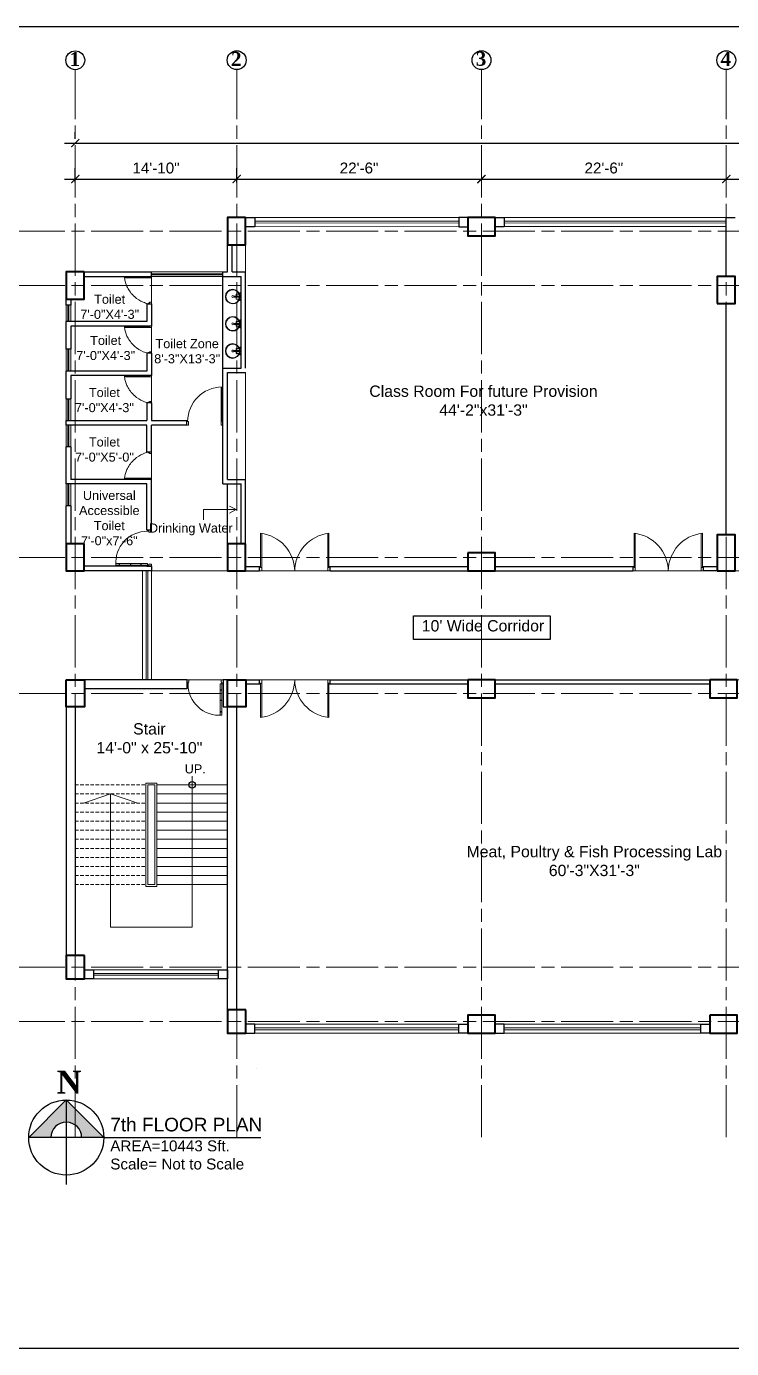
# Model space of a CAD drawing. Header units: inches. Extents: x -12 to 20935469, y -1604 to 24729220.
# Drawn here: x 20895921 to 20896698, y 24707850 to 24709308 of the extents above; entities that cross this region are included whole.
import ezdxf

# ---------------------------------------------------------------- set-up
doc = ezdxf.new("R2010")
doc.units = ezdxf.units.IN
doc.header["$LTSCALE"] = 0.03
doc.header["$MEASUREMENT"] = 0
doc.header["$PDMODE"] = 32
doc.header["$PDSIZE"] = 15
doc.linetypes.add('ACAD_ISO08W100', pattern=[36, 24, -3, 6, -3])
doc.linetypes.add('DASHED2', pattern=[0.375, 0.25, -0.125])
for name, color, linetype, lineweight in [('column', 1, 'Continuous', 40), ('Dim Line', 252, 'Continuous', 13), ('Door', 7, 'Continuous', 18), ('Gas', 21, 'Continuous', 5), ('Glass Line', 252, 'Continuous', 9), ('Grid Line', 252, 'Continuous', 18), ('Hatch', 253, 'Continuous', 15), ('Low Wall', 7, 'Continuous', 30), ('Main Wall', 7, 'Continuous', 30), ('RAIL', 23, 'Continuous', 13), ('STAIR', 46, 'Continuous', 15), ('TOILET FIXTURE', 142, 'Continuous', 5), ('wind.', 150, 'Continuous', 20)]:
    doc.layers.add(name, color=color, linetype=linetype, lineweight=lineweight)
doc.layers.add('TEXT', color=7, linetype='Continuous')
doc.styles.add('2', font='swisscl.ttf')
doc.styles.add('RomanS', font='arial.ttf', dxfattribs={"height": 12})
doc.styles.get("Standard").update_dxf_attribs({"font": 'timesbd.ttf'})
doc.dimstyles.new('Aec_Arch_I', dxfattribs={"dimscale": 96, "dimtxt": 12, "dimasz": 0.09375, "dimexe": 0.125, "dimexo": 0.125, "dimgap": 0.0625, "dimtad": 1, "dimdec": 0, "dimzin": 3, "dimdsep": 46, "dimlunit": 4, "dimtxsty": 'RomanS', "dimblk1": 'ARCHTICK', "dimblk2": 'ARCHTICK', "dimsah": 1, "dimcen": 0.09375, "dimdle": 0.125, "dimadec": 0, "dimazin": 0, "dimtfac": 0.75, "dimtdec": 0, "dimtmove": 2, "dimatfit": 3, "dimldrblk": 'ARCHTICK', "dimfxl": 1, "dimfrac": 1, "dimtolj": 1, "dimtzin": 0, "dimarcsym": 0})

# ---------------------------------------------------------------- blocks, each defined once
blk = doc.blocks.new('_ArchTick')
at = {"color": 0, "linetype": 'ByBlock', "lineweight": 35, "const_width": 0.15}
blk.add_lwpolyline([(-0.5, -0.5), (0.5, 0.5)], dxfattribs=at)
blk = doc.blocks.new('*D14')
at = {"layer": 'Defpoints', "color": 0, "transparency": 16777216}
for p in [(20831126.3, 24724578.2), (20830948.3, 24724562.3), (20831126.3, 24724562.3)]:
    blk.add_point(p, dxfattribs=at)
at = {"layer": 'Dim Line', "color": 0, "lineweight": -2, "transparency": 16777216}
for p, q in [((20830948.3, 24724574.3), (20830948.3, 24724590.2)), ((20831126.3, 24724574.3), (20831126.3, 24724590.2)), ((20830936.3, 24724578.2), (20831138.3, 24724578.2))]:
    blk.add_line(p, q, dxfattribs=at)
at = {"layer": 'Dim Line', "color": 0, "lineweight": -2, "transparency": 16777216, "xscale": 9, "yscale": 9, "zscale": 9, "rotation": 180}
blk.add_blockref('_ArchTick', (20830948.3, 24724578.2), dxfattribs=at)
at = {"layer": 'Dim Line', "color": 0, "lineweight": -2, "transparency": 16777216, "xscale": 9, "yscale": 9, "zscale": 9}
blk.add_blockref('_ArchTick', (20831126.3, 24724578.2), dxfattribs=at)
at = {"layer": 'Dim Line', "color": 0, "transparency": 16777216, "insert": (20831037.3, 24724590.3), "char_height": 12, "attachment_point": 5, "style": 'RomanS'}
blk.add_mtext('\\A1;14\'-10"', dxfattribs=at)
blk = doc.blocks.new('*D7')
at = {"layer": 'Defpoints', "color": 0, "transparency": 16777216}
for p in [(20831396.3, 24724578.2), (20831396.3, 24724578.2), (20831126.3, 24724562.3)]:
    blk.add_point(p, dxfattribs=at)
at = {"layer": 'Dim Line', "color": 0, "lineweight": -2, "transparency": 16777216}
for p, q in [((20831126.3, 24724574.3), (20831126.3, 24724590.2)), ((20831114.3, 24724578.2), (20831408.3, 24724578.2))]:
    blk.add_line(p, q, dxfattribs=at)
at = {"layer": 'Dim Line', "color": 0, "lineweight": -2, "transparency": 16777216, "xscale": 9, "yscale": 9, "zscale": 9, "rotation": 180}
blk.add_blockref('_ArchTick', (20831126.3, 24724578.2), dxfattribs=at)
at = {"layer": 'Dim Line', "color": 0, "lineweight": -2, "transparency": 16777216, "xscale": 9, "yscale": 9, "zscale": 9}
blk.add_blockref('_ArchTick', (20831396.3, 24724578.2), dxfattribs=at)
at = {"layer": 'Dim Line', "color": 0, "transparency": 16777216, "insert": (20831261.3, 24724590.3), "char_height": 12, "attachment_point": 5, "style": 'RomanS'}
blk.add_mtext('\\A1;22\'-6"', dxfattribs=at)
blk = doc.blocks.new('*D8')
at = {"layer": 'Defpoints', "color": 0, "transparency": 16777216}
for p in [(20831396.3, 24724578.2), (20831666.3, 24724578.2), (20831666.3, 24724578.2)]:
    blk.add_point(p, dxfattribs=at)
at = {"layer": 'Dim Line', "color": 0, "lineweight": -2, "transparency": 16777216}
blk.add_line((20831384.3, 24724578.2), (20831678.3, 24724578.2), dxfattribs=at)
at = {"layer": 'Dim Line', "color": 0, "lineweight": -2, "transparency": 16777216, "xscale": 9, "yscale": 9, "zscale": 9, "rotation": 180}
blk.add_blockref('_ArchTick', (20831396.3, 24724578.2), dxfattribs=at)
at = {"layer": 'Dim Line', "color": 0, "lineweight": -2, "transparency": 16777216, "xscale": 9, "yscale": 9, "zscale": 9}
blk.add_blockref('_ArchTick', (20831666.3, 24724578.2), dxfattribs=at)
at = {"layer": 'Dim Line', "color": 0, "transparency": 16777216, "insert": (20831531.3, 24724590.3), "char_height": 12, "attachment_point": 5, "style": 'RomanS'}
blk.add_mtext('\\A1;22\'-6"', dxfattribs=at)
blk = doc.blocks.new('*D9')
at = {"layer": 'Defpoints', "color": 0, "transparency": 16777216}
for p in [(20831666.3, 24724578.2), (20831844.3, 24724578.2), (20831844.3, 24724578.2)]:
    blk.add_point(p, dxfattribs=at)
at = {"layer": 'Dim Line', "color": 0, "lineweight": -2, "transparency": 16777216}
blk.add_line((20831654.3, 24724578.2), (20831856.3, 24724578.2), dxfattribs=at)
at = {"layer": 'Dim Line', "color": 0, "lineweight": -2, "transparency": 16777216, "xscale": 9, "yscale": 9, "zscale": 9, "rotation": 180}
blk.add_blockref('_ArchTick', (20831666.3, 24724578.2), dxfattribs=at)
at = {"layer": 'Dim Line', "color": 0, "lineweight": -2, "transparency": 16777216, "xscale": 9, "yscale": 9, "zscale": 9}
blk.add_blockref('_ArchTick', (20831844.3, 24724578.2), dxfattribs=at)
at = {"layer": 'Dim Line', "color": 0, "transparency": 16777216, "insert": (20831755.3, 24724590.3), "char_height": 12, "attachment_point": 5, "style": 'RomanS'}
blk.add_mtext('\\A1;14\'-10"', dxfattribs=at)
blk = doc.blocks.new('*D13')
at = {"layer": 'Defpoints', "color": 0, "transparency": 16777216}
for p in [(20830948.3, 24724610.7), (20832951.8, 24724617.8), (20832951.8, 24724610.7)]:
    blk.add_point(p, dxfattribs=at)
at = {"layer": 'Dim Line', "color": 0, "lineweight": -2, "transparency": 16777216}
for p, q in [((20830948.3, 24724622.7), (20830948.3, 24724629.8)), ((20832951.8, 24724622.7), (20832951.8, 24724629.8)), ((20830936.3, 24724617.8), (20832963.8, 24724617.8))]:
    blk.add_line(p, q, dxfattribs=at)
at = {"layer": 'Dim Line', "color": 0, "lineweight": -2, "transparency": 16777216, "xscale": 9, "yscale": 9, "zscale": 9, "rotation": 180}
blk.add_blockref('_ArchTick', (20830948.3, 24724617.8), dxfattribs=at)
at = {"layer": 'Dim Line', "color": 0, "lineweight": -2, "transparency": 16777216, "xscale": 9, "yscale": 9, "zscale": 9}
blk.add_blockref('_ArchTick', (20832951.8, 24724617.8), dxfattribs=at)
at = {"layer": 'Dim Line', "color": 0, "transparency": 16777216, "insert": (20831950, 24724629.9), "char_height": 12, "attachment_point": 5, "style": 'RomanS'}
blk.add_mtext('\\A1;166\'-11"', dxfattribs=at)
blk = doc.blocks.new('Door_45')
at = {"layer": 'Door'}
for p, q in [((1.5, 5), (1.5, 44)), ((1.5, 40), (2.2, 40)), ((2.2, 40), (2.2, 39.5)), ((2.2, 39.5), (2.7, 39.5)), ((2.7, 39.5), (2.7, 40)), ((2.7, 40), (3.5, 40)), ((3.5, 44), (3.5, 5)), ((1.5, 25.8), (2.2, 25.8)), ((2.2, 25.8), (2.2, 25.3)), ((2.2, 25.3), (2.7, 25.3)), ((2.7, 25.8), (3.5, 25.8)), ((2.7, 25.3), (2.7, 25.8)), ((0, 0), (0, 5)), ((0, 5), (1.5, 5)), ((1.5, 12.6), (2.2, 12.6)), ((3.5, 5), (1.5, 5)), ((1.5, 5), (1.5, 3)), ((1.5, 3), (2.5, 3)), ((2.2, 12.6), (2.2, 13.1)), ((2.2, 13.1), (2.7, 13.1)), ((2.5, 3), (2.5, 0)), ((2.7, 13.1), (2.7, 12.6)), ((2.7, 12.6), (3.5, 12.6)), ((42.5, 3), (42.5, 0)), ((43.5, 3), (42.5, 3)), ((45, 5), (43.5, 5)), ((43.5, 5), (43.5, 3)), ((45, 0), (45, 5)), ((2.5, 0), (0, 0)), ((42.5, 0), (45, 0))]:
    blk.add_line(p, q, dxfattribs=at)
blk.add_arc((4.7, 5.3), 38.8, 359.6233, 94.6685, dxfattribs=at)
blk = doc.blocks.new('sssss-flat-876')
at = {"layer": 'Door', "linetype": 'Continuous', "ltscale": 3}
blk.add_line((3666.5, 84027.2), (3666.5, 84055.7), dxfattribs=at)
at = {"layer": 'Door', "linetype": 'Continuous', "ltscale": 3, "extrusion": (-7.21527e-09, -3.35624e-18, 1), "elevation": 0}
for points in [[(3666.5, 84057.2), (3666.5, 84055.7), (3668.4, 84055.7), (3668.4, 84056.5), (3670.2, 84056.5), (3670.2, 84057.2)], [(3668.4, 84055.7), (3696.2, 84055.7), (3696.2, 84056.5), (3668.4, 84056.5)]]:
    blk.add_lwpolyline(points, close=True, dxfattribs=at)
at = {"layer": 'Door', "linetype": 'Continuous', "ltscale": 3, "flags": 128}
blk.add_lwpolyline([(3670.2, 84027.2, 0.04096), (3675.5, 84028.9, 0.082496), (3684.9, 84034.8, 0.052187), (3689.7, 84040, 0.043988), (3692.9, 84045, 0.036571), (3694.8, 84049.6, 0.034751), (3695.9, 84054.2, 0.011435), (3696.2, 84055.7)], format="xyb", dxfattribs=at)
at = {"layer": 'Door', "linetype": 'Continuous', "ltscale": 3}
blk.add_lwpolyline([(3666.5, 84027.2), (3666.5, 84028.7), (3668.4, 84028.7), (3668.4, 84027.9), (3670.2, 84027.9), (3670.2, 84027.2)], close=True, dxfattribs=at)
blk = doc.blocks.new('7-flat-72')
at = {"layer": 'Glass Line', "color": 8, "ltscale": 20}
for p, q in [((-64478.7, 376960.5), (-64480.3, 376960.5)), ((-64480.3, 376959.5), (-64480.3, 376960.5)), ((-64480.3, 376959.5), (-64480.3, 376960.5)), ((-64478.7, 376959.5), (-64480.3, 376959.5)), ((-64480.3, 376959.1), (-64480.3, 376959.4)), ((-64478.7, 376959.4), (-64480.3, 376959.4)), ((-64478.7, 376959.1), (-64480.3, 376959.1)), ((-64480.2, 376959.4), (-64480.2, 376959.5)), ((-64480.1, 376959.5), (-64480.1, 376960.5)), ((-64479.9, 376959.5), (-64479.9, 376960.5)), ((-64479.5, 376959.5), (-64479.5, 376960.5)), ((-64479.1, 376959.5), (-64479.1, 376960.5)), ((-64478.9, 376959.5), (-64478.9, 376960.5)), ((-64478.9, 376959.4), (-64478.9, 376959.5)), ((-64478.8, 376959.5), (-64478.8, 376960.5)), ((-64478.7, 376959.5), (-64478.7, 376960.5)), ((-64478.7, 376959.1), (-64478.7, 376959.4)), ((-64475.1, 376959.4), (-64476.9, 376959.4)), ((-64476.9, 376959.1), (-64476.9, 376959.4)), ((-64475.1, 376959.1), (-64476.9, 376959.1)), ((-64476.6, 376959.4), (-64476.6, 376966.6)), ((-64475.5, 376966.6), (-64476.6, 376966.6)), ((-64475.5, 376959.4), (-64475.5, 376966.6)), ((-64475.1, 376959.1), (-64475.1, 376959.4)), ((-64473.3, 376960.5), (-64471.7, 376960.5)), ((-64473.3, 376959.5), (-64473.3, 376960.5)), ((-64473.3, 376959.5), (-64473.3, 376960.5)), ((-64473.3, 376959.5), (-64471.7, 376959.5)), ((-64473.3, 376959.1), (-64473.3, 376959.4)), ((-64473.3, 376959.4), (-64471.7, 376959.4)), ((-64473.3, 376959.1), (-64471.7, 376959.1)), ((-64473.1, 376959.5), (-64473.1, 376960.5)), ((-64473.1, 376959.4), (-64473.1, 376959.5)), ((-64472.9, 376959.5), (-64472.9, 376960.5)), ((-64472.5, 376959.5), (-64472.5, 376960.5)), ((-64472.1, 376959.5), (-64472.1, 376960.5)), ((-64471.9, 376959.5), (-64471.9, 376960.5)), ((-64471.9, 376959.4), (-64471.9, 376959.5)), ((-64471.8, 376959.5), (-64471.8, 376960.5)), ((-64471.7, 376959.5), (-64471.7, 376960.5)), ((-64471.7, 376959.1), (-64471.7, 376959.4))]:
    blk.add_line(p, q, dxfattribs=at)
blk.add_circle((-64476, 376968.4, 0), 1.08, dxfattribs=at)
for radius, start, end in [(8.1, 273.8334, 266.1883), (7.55, 274.115, 265.9068)]:
    blk.add_arc((-64476, 376968.4, 0), radius, start, end, dxfattribs=at)
blk = doc.blocks.new('SFSFSFS-flat-72')
at = {"layer": 'TOILET FIXTURE', "ltscale": 0.2}
blk.add_lwpolyline([(-3918.5, -3608.1), (-3918.5, -3602.7), (-3923.9, -3602.7), (-3923.9, -3608.1)], close=True, dxfattribs=at)
at = {"layer": 'TOILET FIXTURE', "ltscale": 20}
blk.add_blockref('7-flat-72', (60554.8, -380567.2), dxfattribs=at)
blk = doc.blocks.new('$D40')
at = {"layer": 'Door'}
for p, q in [((1, 4), (1, 42)), ((2, 0), (2, 42)), ((1, 5), (0, 5)), ((2, 0), (0, 0)), ((2, 4), (1, 4)), ((39, 4), (38, 4)), ((38, 4), (38, 0)), ((40, 0), (38, 0)), ((40, 5), (39, 5)), ((39, 5), (39, 4))]:
    blk.add_line(p, q, dxfattribs=at)
blk.add_arc((1, 4), 38, 0, 90, dxfattribs=at)
blk = doc.blocks.new('fff')
at = {"layer": 'Grid Line', "color": 252, "linetype": 'ACAD_ISO08W100', "lineweight": 9, "ltscale": 80, "true_color": 0x939598}
for p, q in [((20830948.3, 24723521.1), (20830948.3, 24724698.8)), ((20831126.3, 24723521.1), (20831126.3, 24724698.8)), ((20831396.3, 24723521.1), (20831396.3, 24724698.8)), ((20831666.3, 24723521.1), (20831666.3, 24724698.8)), ((20833096.9, 24724520.6), (20830726.1, 24724520.6)), ((20833096.9, 24724460.6), (20830726.1, 24724460.6)), ((20833096.9, 24724160.7), (20830726.1, 24724160.7)), ((20833096.9, 24724010.7), (20830726.1, 24724010.7)), ((20833096.9, 24723708.7), (20830726.1, 24723708.7)), ((20833096.9, 24723648.8), (20830726.1, 24723648.8))]:
    blk.add_line(p, q, dxfattribs=at)
at = {"layer": 'Dim Line'}
for base, p1, p2, picture, middle in [((20832951.7523, 24724617.8128), (20830948.3088, 24724610.7482), (20832951.7523, 24724610.7482), '*D13', (20831950.0306, 24724629.9397)), ((20831126.3, 24724578.2), (20830948.3, 24724562.3), (20831126.3, 24724562.3), '*D14', (20831037.3, 24724590.3)), ((20831396.3, 24724578.2), (20831126.3, 24724562.3), (20831396.3, 24724578.2), '*D7', (20831261.3, 24724590.3)), ((20831666.3, 24724578.2), (20831396.3, 24724578.2), (20831666.3, 24724578.2), '*D8', (20831531.3, 24724590.3)), ((20831844.3, 24724578.2), (20831666.3, 24724578.2), (20831844.3, 24724578.2), '*D9', (20831755.3, 24724590.3))]:
    dim = blk.add_linear_dim(base=base, p1=p1, p2=p2, dimstyle='Aec_Arch_I', dxfattribs=at)
    dim.commit()
    dim.dimension.update_dxf_attribs({"geometry": picture, "text_midpoint": middle})

msp = doc.modelspace()

# ---------------------------------------------------------------- hatches: boundary and pattern name
at = {"layer": 'Low Wall'}
h = msp.add_hatch(color=256, dxfattribs=at)
h.paths.add_polyline_path([(20895947.6, 24708082.5), (20895923.2, 24708082.5), (20895964.6, 24708124), (20895964.6, 24708099.6, 0.414214)])
h.paths.add_polyline_path([(20895964.6, 24708099.6), (20895964.6, 24708124), (20896006.1, 24708082.5), (20895981.7, 24708082.5, 0.414214)])

# ---------------------------------------------------------------- linework, layer by layer
for p, q in [((20896137.5, 24708931.4), (20896137.5, 24709032.4)), ((20896142.5, 24708737.5), (20896142.5, 24708803.5)), ((20896053.5, 24708712.7), (20896058.5, 24708712.7)), ((20896447.5, 24708197.5), (20896447.5, 24708197.5)), ((20896174, 24708158.5), (20896174, 24708158.5)), ((20895964.6, 24708124), (20895964.6, 24708030.6)), ((20896006.1, 24708082.5), (20896179.4, 24708082.5))]:
    msp.add_line(p, q)
msp.add_lwpolyline([(20896347.8, 24708658.2), (20896498.4, 24708658.2), (20896498.4, 24708632), (20896347.8, 24708632)], close=True)
msp.add_lwpolyline([(20896006, 24708082.6), (20895923.2, 24708082.5)])
for centre, radius in [((20896103.5, 24708471.5), 3.61), ((20895964.6, 24708082.5), 41.4)]:
    msp.add_circle(centre, radius)
at = {"layer": 'column', "lineweight": 40, "ltscale": 20}
for points in [[(20896162.5, 24709097.4), (20896142.5, 24709097.4), (20896142.5, 24709067.4), (20896162.5, 24709067.4)], [(20896407.6, 24709097.4), (20896407.6, 24709077.4), (20896437.6, 24709077.4), (20896437.6, 24709097.4)], [(20895984.5, 24709037.4), (20895964.5, 24709037.4), (20895964.5, 24709007.4), (20895984.5, 24709007.4)], [(20896682.5, 24709002.5), (20896702.5, 24709002.5), (20896702.5, 24709032.5), (20896682.5, 24709032.5)], [(20896682.5, 24708707.5), (20896702.5, 24708707.5), (20896702.5, 24708747.5), (20896682.5, 24708747.5)], [(20895984.5, 24708737.5), (20895964.5, 24708737.5), (20895964.5, 24708707.5), (20895984.5, 24708707.5)], [(20896162.5, 24708737.5), (20896142.5, 24708737.5), (20896142.5, 24708707.5), (20896162.5, 24708707.5)], [(20896407.6, 24708727.5), (20896407.6, 24708707.5), (20896437.6, 24708707.5), (20896437.6, 24708727.5)], [(20895964.6, 24708587.5), (20895984.6, 24708587.5), (20895984.6, 24708557.5), (20895964.6, 24708557.5)], [(20896142.6, 24708587.5), (20896162.6, 24708587.5), (20896162.6, 24708557.5), (20896142.6, 24708557.5)], [(20896407.6, 24708587.5), (20896407.6, 24708567.5), (20896437.6, 24708567.5), (20896437.6, 24708587.5)], [(20896674.6, 24708587.5), (20896674.6, 24708567.5), (20896704.6, 24708567.5), (20896704.6, 24708587.5)], [(20895984.6, 24708283.5), (20895964.6, 24708283.5), (20895964.6, 24708257.5), (20895984.6, 24708257.5)], [(20896162.6, 24708223.5), (20896142.6, 24708223.5), (20896142.6, 24708197.5), (20896162.6, 24708197.5)], [(20896437.6, 24708197.5), (20896437.6, 24708217.5), (20896407.6, 24708217.5), (20896407.6, 24708197.5)], [(20896674.6, 24708217.5), (20896674.6, 24708197.5), (20896704.6, 24708197.5), (20896704.6, 24708217.5)]]:
    msp.add_lwpolyline(points, close=True, dxfattribs=at)
at = {"layer": 'Defpoints'}
msp.add_lwpolyline([(20895720, 24709308.2), (20898158.9, 24709308.2), (20898158.9, 24707849.7), (20895720, 24707849.7)], close=True, dxfattribs=at)
at = {"layer": 'Door'}
for p, q in [((20896178.9, 24708711.2), (20896178.9, 24708749.1)), ((20896180.2, 24708707.5), (20896180.2, 24708749)), ((20896253, 24708707.5), (20896253, 24708749)), ((20896254.3, 24708711.2), (20896254.3, 24708749.1)), ((20896590.9, 24708711.2), (20896590.9, 24708749.1)), ((20896592.2, 24708707.5), (20896592.2, 24708749.1)), ((20896665, 24708707.5), (20896665, 24708749.1)), ((20896666.3, 24708711.2), (20896666.3, 24708749.1)), ((20896178.9, 24708712.5), (20896177.6, 24708712.5)), ((20896180.2, 24708707.5), (20896177.6, 24708707.5)), ((20896180.2, 24708711.2), (20896178.9, 24708711.2)), ((20896253, 24708711.2), (20896254.3, 24708711.2)), ((20896253, 24708707.5), (20896255.6, 24708707.5)), ((20896254.3, 24708712.5), (20896255.6, 24708712.5)), ((20896590.9, 24708712.5), (20896589.6, 24708712.5)), ((20896592.2, 24708707.5), (20896589.6, 24708707.5)), ((20896592.2, 24708711.2), (20896590.9, 24708711.2)), ((20896665, 24708711.2), (20896666.3, 24708711.2)), ((20896665, 24708707.5), (20896667.6, 24708707.5)), ((20896666.3, 24708712.5), (20896667.6, 24708712.5)), ((20896180.2, 24708587.5), (20896177.6, 24708587.5)), ((20896178.9, 24708582.5), (20896177.6, 24708582.5)), ((20896178.9, 24708583.8), (20896178.9, 24708545.9)), ((20896180.2, 24708583.8), (20896178.9, 24708583.8)), ((20896180.2, 24708587.5), (20896180.2, 24708545.9)), ((20896253, 24708587.5), (20896253, 24708545.9)), ((20896253, 24708587.5), (20896255.6, 24708587.5)), ((20896253, 24708583.8), (20896254.3, 24708583.8)), ((20896254.3, 24708583.8), (20896254.3, 24708545.9)), ((20896254.3, 24708582.5), (20896255.6, 24708582.5))]:
    msp.add_line(p, q, dxfattribs=at)
for centre, start, end in [((20896174.3, 24708707), 0.5906, 83.7783), ((20896258.9, 24708707), 96.2217, 179.4094), ((20896586.3, 24708707.1), 0.5906, 83.7783), ((20896670.9, 24708707.1), 96.2217, 179.4094), ((20896174.3, 24708587.9), 276.2217, 359.4094), ((20896258.9, 24708587.9), 180.5906, 263.7783)]:
    msp.add_arc(centre, 42.3, start, end, dxfattribs=at)
at = {"layer": 'Gas', "color": 0, "lineweight": 5}
for points in [[(20896064.5, 24708473.5), (20896052.5, 24708473.5), (20896052.5, 24708359.5), (20896064.5, 24708359.5)], [(20896062.5, 24708471.5), (20896054.5, 24708471.5), (20896054.5, 24708361.5), (20896062.5, 24708361.5)]]:
    msp.add_lwpolyline(points, close=True, dxfattribs=at)
at = {"layer": 'Hatch', "lineweight": 5}
for p, q in [((20896162.5, 24709037.4), (20896162.5, 24709067.3)), ((20896162.5, 24708808.5), (20896162.5, 24708926.4))]:
    msp.add_line(p, q, dxfattribs=at)
at = {"layer": 'Low Wall', "color": 0}
msp.add_lwpolyline([(20895923.2, 24708082.5), (20895964.6, 24708124), (20896006.1, 24708082.5)], dxfattribs=at)
at = {"layer": 'Low Wall'}
msp.add_arc((20895964.6, 24708082.5), 17, 0, 180, dxfattribs=at)
at = {"layer": 'Main Wall', "lineweight": 30}
for p, q in [((20896692.5, 24709097.4), (20896702.5, 24709097.4)), ((20896692.5, 24709032.5), (20896692.5, 24709097.4)), ((20896142.5, 24709037.4), (20896142.5, 24709067.4)), ((20896147.5, 24709037.4), (20896147.5, 24709067.4)), ((20896692.5, 24709051.4), (20896692.5, 24709051.4)), ((20895984.5, 24709037.4), (20896058.5, 24709037.4)), ((20896058.5, 24709032.4), (20896058.5, 24709037.4)), ((20896137.5, 24709037.4), (20896142.5, 24709037.4)), ((20896137.5, 24709032.4), (20896137.5, 24709037.4)), ((20896147.5, 24709037.4), (20896162.5, 24709037.4)), ((20896162.5, 24708931.4), (20896162.5, 24709037.4)), ((20896692.5, 24709045.4), (20896692.5, 24709045.4)), ((20895984.5, 24709032.4), (20896058.5, 24709032.4)), ((20896137.5, 24709032.4), (20896157.5, 24709032.4)), ((20896157.5, 24708931.4), (20896157.5, 24709032.4)), ((20895964.5, 24709000.7), (20895964.5, 24709007.4)), ((20896053.5, 24709002.4), (20896058.5, 24709002.4)), ((20896053.5, 24709002.4), (20896053.5, 24708982.7)), ((20896692.5, 24708747.5), (20896692.5, 24709002.5)), ((20896053.5, 24708982.7), (20895964.5, 24708982.7)), ((20895964.5, 24708952.1), (20895964.5, 24708982.7)), ((20896058.5, 24708977.7), (20895969.5, 24708977.7)), ((20896053.5, 24708947.7), (20896053.5, 24708928.1)), ((20896058.5, 24708947.7), (20896053.5, 24708947.7)), ((20896053.5, 24708928.1), (20895964.5, 24708928.1)), ((20895964.5, 24708897.5), (20895964.5, 24708928.1)), ((20896058.5, 24708923.1), (20895969.5, 24708923.1)), ((20895969.5, 24708923.1), (20895969.5, 24708897.5)), ((20896137.5, 24708873.5), (20896137.5, 24708931.4)), ((20896137.5, 24708931.4), (20896157.5, 24708931.4)), ((20896142.5, 24708808.5), (20896142.5, 24708926.4)), ((20896142.5, 24708926.4), (20896162.5, 24708926.4)), ((20895964.5, 24708897.5), (20895969.5, 24708897.5)), ((20896058.5, 24708893.1), (20896053.5, 24708893.1)), ((20895964.5, 24708873.5), (20896053.5, 24708873.5)), ((20895964.5, 24708868.5), (20895964.5, 24708873.5)), ((20896097.5, 24708868.5), (20896097.5, 24708873.5)), ((20896137.5, 24708803.5), (20896137.5, 24708873.5)), ((20896053.5, 24708868.5), (20895964.5, 24708868.5)), ((20896053.5, 24708838.5), (20896053.5, 24708868.5)), ((20896058.5, 24708838.5), (20896058.5, 24708868.5)), ((20896097.5, 24708868.5), (20896058.5, 24708868.5)), ((20895969.5, 24708844.5), (20895964.5, 24708844.5)), ((20895964.5, 24708803.5), (20895964.5, 24708844.5)), ((20895969.5, 24708844.5), (20895969.5, 24708808.5)), ((20896058.5, 24708838.5), (20896053.5, 24708838.5)), ((20896053.5, 24708803.5), (20895964.5, 24708803.5)), ((20896058.5, 24708808.5), (20895969.5, 24708808.5)), ((20896053.5, 24708752.7), (20896053.5, 24708803.5)), ((20896058.5, 24708752.7), (20896058.5, 24708808.5)), ((20896137.5, 24708803.5), (20896157.5, 24708803.5)), ((20896142.5, 24708808.5), (20896162.5, 24708808.5)), ((20896157.5, 24708737.5), (20896157.5, 24708803.5)), ((20896162.5, 24708737.5), (20896162.5, 24708808.5)), ((20895964.5, 24708737.5), (20895964.5, 24708779.5)), ((20895969.5, 24708779.5), (20895964.5, 24708779.5)), ((20895969.5, 24708779.5), (20895969.5, 24708737.5)), ((20896058.5, 24708752.7), (20896053.5, 24708752.7)), ((20896058.5, 24708712.7), (20895984.5, 24708712.7)), ((20896058.5, 24708712.7), (20896058.5, 24708707.6)), ((20896058.5, 24708707.6), (20895984.5, 24708707.6)), ((20896162.6, 24708712.5), (20896177.6, 24708712.5)), ((20896162.6, 24708707.5), (20896177.6, 24708707.5)), ((20896177.6, 24708707.5), (20896177.6, 24708712.5)), ((20896255.6, 24708707.5), (20896255.6, 24708712.5)), ((20896255.6, 24708712.5), (20896407.6, 24708712.5)), ((20896255.6, 24708707.5), (20896407.6, 24708707.5)), ((20896437.6, 24708712.5), (20896589.6, 24708712.5)), ((20896437.6, 24708707.5), (20896589.6, 24708707.5)), ((20896589.6, 24708712.5), (20896589.6, 24708707.5)), ((20896097.6, 24708587.5), (20895984.6, 24708587.5)), ((20896097.6, 24708587.5), (20896097.6, 24708577.5)), ((20896142.6, 24708587.5), (20896137.6, 24708587.5)), ((20896137.6, 24708587.5), (20896137.6, 24708557.5)), ((20896152.6, 24708587.5), (20896142.6, 24708587.5)), ((20896162.6, 24708587.5), (20896177.6, 24708587.5)), ((20896177.6, 24708582.5), (20896162.6, 24708582.5)), ((20896177.6, 24708582.5), (20896177.6, 24708587.5)), ((20896255.6, 24708587.5), (20896407.6, 24708587.5)), ((20896255.6, 24708582.5), (20896255.6, 24708587.5)), ((20896407.6, 24708582.5), (20896255.6, 24708582.5)), ((20896437.6, 24708587.5), (20896674.6, 24708587.5)), ((20896674.6, 24708582.5), (20896437.6, 24708582.5)), ((20896097.6, 24708577.5), (20895984.6, 24708577.5)), ((20895964.6, 24708557.5), (20895964.6, 24708283.5)), ((20895974.6, 24708557.5), (20895974.6, 24708283.5)), ((20896137.6, 24708557.5), (20896142.6, 24708557.5)), ((20896142.6, 24708223.5), (20896142.6, 24708557.5)), ((20896152.6, 24708223.5), (20896152.6, 24708557.5))]:
    msp.add_line(p, q, dxfattribs=at)
for points in [[(20896162.5, 24709097.4), (20896172.5, 24709097.4), (20896172.5, 24709087.3), (20896162.5, 24709087.3)], [(20896407.5, 24709097.4), (20896397.5, 24709097.4), (20896397.5, 24709087.3), (20896407.5, 24709087.3)], [(20896437.5, 24709097.4), (20896447.5, 24709097.4), (20896447.5, 24709087.3), (20896437.5, 24709087.3)], [(20895969.5, 24709007.4), (20895969.5, 24709000.7)], [(20895969.5, 24709000.7), (20895964.5, 24709000.7)], [(20896058.5, 24709002.4), (20896058.5, 24708977.7)], [(20895969.5, 24708977.7), (20895969.5, 24708952.1)], [(20895969.5, 24708952.1), (20895964.5, 24708952.1)], [(20896058.5, 24708947.7), (20896058.5, 24708923.1)], [(20896053.5, 24708893.1), (20896053.5, 24708873.5)], [(20896058.5, 24708893.1), (20896058.5, 24708873.5)], [(20896058.5, 24708873.5), (20896097.5, 24708873.5)], [(20896162.5, 24708197.5), (20896172.5, 24708197.5), (20896172.5, 24708207.5), (20896162.5, 24708207.5)], [(20896407.5, 24708197.5), (20896397.5, 24708197.5), (20896397.5, 24708207.5), (20896407.5, 24708207.5)], [(20896437.5, 24708197.5), (20896447.5, 24708197.5), (20896447.5, 24708207.5), (20896437.5, 24708207.5)], [(20896674.6, 24708197.5), (20896664.6, 24708197.5), (20896664.6, 24708207.5), (20896674.6, 24708207.5)]]:
    msp.add_lwpolyline(points, dxfattribs=at)
msp.add_lwpolyline([(20896667.6, 24708712.5), (20896682.6, 24708712.5), (20896682.6, 24708707.5), (20896667.6, 24708707.5)], close=True, dxfattribs=at)
at = {"layer": 'Main Wall'}
for points in [[(20895984.6, 24708267.5), (20895994.6, 24708267.5), (20895994.6, 24708257.5), (20895984.6, 24708257.5)], [(20896132.6, 24708267.5), (20896142.6, 24708267.5), (20896142.6, 24708257.5), (20896132.6, 24708257.5)]]:
    msp.add_lwpolyline(points, close=True, dxfattribs=at)
at = {"layer": 'RAIL', "lineweight": 9}
for p, q in [((20896103.5, 24708481.2), (20896103.5, 24708314.5)), ((20896013.5, 24708461.5), (20895983.5, 24708451.5)), ((20896013.5, 24708314.5), (20896013.5, 24708461.5)), ((20896043.5, 24708451.5), (20896013.5, 24708461.5)), ((20896142.5, 24708451.5), (20896064.5, 24708451.5)), ((20896103.5, 24708314.5), (20896013.5, 24708314.5))]:
    msp.add_line(p, q, dxfattribs=at)
at = {"layer": 'STAIR', "color": 253, "lineweight": 5}
for p, q in [((20896152.1, 24708775.2), (20896115.9, 24708775.2)), ((20896115.9, 24708775.2), (20896115.9, 24708764)), ((20896152.1, 24708775.2), (20896144.8, 24708779.2)), ((20896152.1, 24708775.2), (20896144.8, 24708771.2))]:
    msp.add_line(p, q, dxfattribs=at)
at = {"layer": 'STAIR', "color": 32, "linetype": 'DASHED2', "lineweight": 5, "ltscale": 500}
for p, q in [((20895974.5, 24708471.5), (20896052.5, 24708471.5)), ((20895974.5, 24708461.5), (20896052.5, 24708461.5)), ((20895974.5, 24708451.5), (20896052.5, 24708451.5)), ((20895974.5, 24708441.5), (20896052.5, 24708441.5)), ((20895974.5, 24708431.5), (20896052.5, 24708431.5)), ((20895974.5, 24708421.5), (20896052.5, 24708421.5)), ((20895974.5, 24708411.5), (20896052.5, 24708411.5)), ((20895974.5, 24708401.5), (20896052.5, 24708401.5)), ((20895974.5, 24708391.5), (20896052.5, 24708391.5)), ((20895974.5, 24708381.5), (20896052.5, 24708381.5)), ((20895974.5, 24708371.5), (20896052.5, 24708371.5)), ((20895974.5, 24708361.5), (20896052.5, 24708361.5))]:
    msp.add_line(p, q, dxfattribs=at)
at = {"layer": 'STAIR', "color": 32, "lineweight": 5}
for p, q in [((20896064.5, 24708471.5), (20896142.5, 24708471.5)), ((20896064.5, 24708461.5), (20896142.5, 24708461.5)), ((20896082.5, 24708451.5), (20896142.5, 24708451.5)), ((20896064.5, 24708441.5), (20896142.5, 24708441.5)), ((20896064.5, 24708431.5), (20896142.5, 24708431.5)), ((20896064.5, 24708421.5), (20896142.5, 24708421.5)), ((20896064.5, 24708411.5), (20896142.5, 24708411.5)), ((20896064.5, 24708401.5), (20896142.5, 24708401.5)), ((20896064.5, 24708391.5), (20896142.5, 24708391.5)), ((20896064.5, 24708381.5), (20896142.5, 24708381.5)), ((20896064.5, 24708371.5), (20896142.5, 24708371.5)), ((20896064.5, 24708361.5), (20896142.5, 24708361.5))]:
    msp.add_line(p, q, dxfattribs=at)
at = {"layer": 'TEXT'}
for centre in [(20895974.6, 24709270.9), (20896152.6, 24709271), (20896422.6, 24709271), (20896692.6, 24709271)]:
    msp.add_circle(centre, 10.4, dxfattribs=at)
at = {"layer": 'wind.'}
for p, q in [((20896397.5, 24709097.4), (20896172.5, 24709097.4)), ((20896172.5, 24709093.4), (20896397.5, 24709093.5)), ((20896447.5, 24709097.4), (20896692.5, 24709097.4)), ((20896447.5, 24709093.4), (20896692.5, 24709093.5)), ((20896172.5, 24709091.4), (20896397.5, 24709091.5)), ((20896172.5, 24709087.3), (20896397.5, 24709087.4)), ((20896447.5, 24709091.4), (20896692.5, 24709091.5)), ((20896447.5, 24709087.4), (20896692.5, 24709087.4)), ((20896058.5, 24709037.4), (20896137.5, 24709037.4)), ((20896058.5, 24709035.4), (20896137.5, 24709035.4)), ((20896058.5, 24709034.4), (20896137.5, 24709034.4)), ((20896058.5, 24709032.4), (20896137.5, 24709032.4)), ((20895964.5, 24709000.7), (20895964.5, 24708982.7)), ((20895966.5, 24709000.7), (20895966.5, 24708982.7)), ((20895967.5, 24709000.7), (20895967.5, 24708982.7)), ((20895969.5, 24709000.7), (20895969.5, 24708982.7)), ((20895964.5, 24708952.1), (20895964.5, 24708928.1)), ((20895966.5, 24708952.1), (20895966.5, 24708928.1)), ((20895967.5, 24708952.1), (20895967.5, 24708928.1)), ((20895969.5, 24708952.1), (20895969.5, 24708928.1)), ((20895964.5, 24708873.5), (20895964.5, 24708897.5)), ((20895966.5, 24708873.5), (20895966.5, 24708897.5)), ((20895967.5, 24708873.5), (20895967.5, 24708897.5)), ((20895969.5, 24708873.5), (20895969.5, 24708897.5)), ((20895964.5, 24708844.5), (20895964.5, 24708868.5)), ((20895966.5, 24708844.5), (20895966.5, 24708868.5)), ((20895967.5, 24708844.5), (20895967.5, 24708868.5)), ((20895969.5, 24708844.5), (20895969.5, 24708868.5)), ((20895964.5, 24708779.5), (20895964.5, 24708803.5)), ((20895966.5, 24708779.5), (20895966.5, 24708803.5)), ((20895967.5, 24708779.5), (20895967.5, 24708803.5)), ((20895969.5, 24708779.5), (20895969.5, 24708803.5)), ((20896048.6, 24708587.6), (20896048.6, 24708707.8)), ((20896052.6, 24708587.6), (20896052.6, 24708707.8)), ((20896054.6, 24708587.6), (20896054.6, 24708707.8)), ((20896058.6, 24708587.6), (20896058.6, 24708707.8))]:
    msp.add_line(p, q, dxfattribs=at)
at = {"layer": 'wind.', "lineweight": 5}
for p, q in [((20895989.6, 24708267.5), (20896137.6, 24708267.5)), ((20895994.6, 24708263.5), (20896132.6, 24708263.5)), ((20895994.6, 24708261.5), (20896132.6, 24708261.5)), ((20895989.6, 24708257.5), (20896137.6, 24708257.5)), ((20896397.5, 24708207.5), (20896172.5, 24708207.5)), ((20896397.5, 24708203.5), (20896172.5, 24708203.5)), ((20896664.6, 24708207.5), (20896447.5, 24708207.5)), ((20896664.6, 24708203.5), (20896447.5, 24708203.5)), ((20896397.5, 24708201.5), (20896172.5, 24708201.5)), ((20896397.5, 24708197.5), (20896172.5, 24708197.5)), ((20896407.5, 24708201.5), (20896407.5, 24708201.5)), ((20896664.6, 24708201.5), (20896447.5, 24708201.5)), ((20896664.6, 24708197.5), (20896447.5, 24708197.5))]:
    msp.add_line(p, q, dxfattribs=at)
msp.add_lwpolyline([(20896058.6, 24708587.5), (20896058.6, 24708707.8), (20896880.5, 24708707.5), (20896880.5, 24709022.4), (20897060.1, 24709022.5), (20897060.1, 24708707.5), (20897894, 24708707.5), (20897894, 24708587.5), (20897183.2, 24708587.5), (20897183.2, 24708446.3), (20896880.5, 24708446.3), (20896880.5, 24708587.5)], close=True, dxfattribs=at)

# ---------------------------------------------------------------- block references
msp.add_blockref('fff', (65026.3, -15438.3))
at = {"layer": 'Door', "ltscale": 20, "xscale": -1}
for p in [(20899725, 24624975.2), (20899725, 24624920.5), (20899725, 24624865.9)]:
    msp.add_blockref('sssss-flat-876', p, dxfattribs=at)
at = {"layer": 'Door', "xscale": -1}
msp.add_blockref('$D40', (20896137.5, 24708868.5), dxfattribs=at)
at = {"layer": 'Door', "ltscale": 20, "rotation": 180}
msp.add_blockref('sssss-flat-876', (20899725, 24792865.7), dxfattribs=at)
at = {"layer": 'Door', "color": 250, "ltscale": 20, "xscale": 0.8888888888759539, "yscale": 0.8888888888759539, "zscale": 0.8888888888759539}
for p, rotation in [((20896058.5, 24708712.7), 90.00000000000001), ((20896137.6, 24708587.5), 180)]:
    msp.add_blockref('Door_45', p, dxfattribs=dict(at, rotation=rotation))
at = {"layer": 'TOILET FIXTURE', "ltscale": 20, "rotation": 90.00000000000001}
for p in [(20892549.4, 24712931.4), (20892549.4, 24712901.4), (20892549.4, 24712871.4)]:
    msp.add_blockref('SFSFSFS-flat-72', p, dxfattribs=at)

# ---------------------------------------------------------------- texts
msp.add_text('N', height=25.2).set_placement((20895954, 24708131))
at = {"layer": 'TEXT', "char_height": 15.44, "width": 227.458, "attachment_point": 8, "rotation": 0}
for s, insert in [('\\A1;1', (20895974.1, 24709264.6)), ('\\A1;2', (20896152.1, 24709264.7)), ('\\A1;3', (20896422.1, 24709264.7)), ('\\A1;4', (20896692.1, 24709264.7))]:
    msp.add_mtext(s, dxfattribs=dict(at, insert=insert))
at = {"layer": 'TEXT', "color": 30, "lineweight": 5, "ltscale": 20, "attachment_point": 2, "style": '2'}
for s, width, gutter_width, insert, char_height in [('{\\fArial|b0|i0|c0|p34;\\C0;Toilet \\P7\'-0"X4\'-3"}', 104.76, 0.5, (20896012.5, 24709012.3), 10), ('{\\fArial|b0|i0|c0|p34;\\C0;Toilet \\P7\'-0"X4\'-3"}', 104.76, 0.5, (20896008.1, 24708966.9), 10), ('{\\fArial|b0|i0|c0|p34;\\C0;Toilet Zone\\P8\'-3"X13\'-3"}', 104.76, 0.5, (20896098, 24708963.3), 10), ('{\\fArial|b0|i0|c0|p34;\\C0;Toilet \\P7\'-0"X4\'-3"}', 104.76, 0.5, (20896006.7, 24708909.4), 10), ('\\pxsm1;{\\fArial|b0|i0|c0|p34;\\C0;Class Room For future Provision\\P44\'-2"x31\'-3"}', 289.483, 0.5, (20896424.8, 24708912.1), 12.476), ('{\\fArial|b0|i0|c0|p34;\\C0;Toilet \\P7\'-0"X5\'-0"}', 104.76, 0.5, (20896006.7, 24708854.8), 10), ('{\\fArial|b0|i0|c0|p34;\\C0;Universal Accessible Toilet\\P7\'-0"x7\'-6"}', 89.095, 0.35, (20896012.1, 24708795.9), 10), ('\\pxsm1;{\\fArial|b0|i0|c0|p34;\\C0;Drinking Water }', 88.563, 0.282, (20896102, 24708759.9), 10), ("\\pxsm1,qc;{\\fArial|b0|i0|c0|p34;\\C0;10' Wide Corridor}", 227.89, 0.75, (20896424.3, 24708653.3), 12.476), ('\\pxsm1;{\\fArial|b0|i0|c0|p34;\\C0;Stair\\P14\'-0" x 25\'-10"  }', 148.073, 0.282, (20896056.3, 24708539.6), 12.476), ('{\\fArial|b0|i0|c0|p34;\\C0;UP.}', 104.76, 0.5, (20896106.9, 24708494.2), 10), ('{\\fArial|b0|i0|c0|p34;\\C0;Meat, Poultry & Fish Processing Lab\\P60\'-3"X31\'-3"}', 271.733, 0.5, (20896547.1, 24708404.2), 12.476), ('\\A1;\\pxql;{\\fArial|b0|i0|c0|p34;\\C0;7th FLOOR PLAN\\P\\H0.8x;AREA=10443 Sft.\\PScale= \\H1x;Not to Scale}', 244.428, 0.5, (20896135.4, 24708104.3), 15)]:
    msp.add_mtext_dynamic_manual_height_columns(s, width=width, gutter_width=gutter_width, heights=[0], dxfattribs=dict(at, insert=insert, char_height=char_height))

doc.saveas('drawing.dxf')
